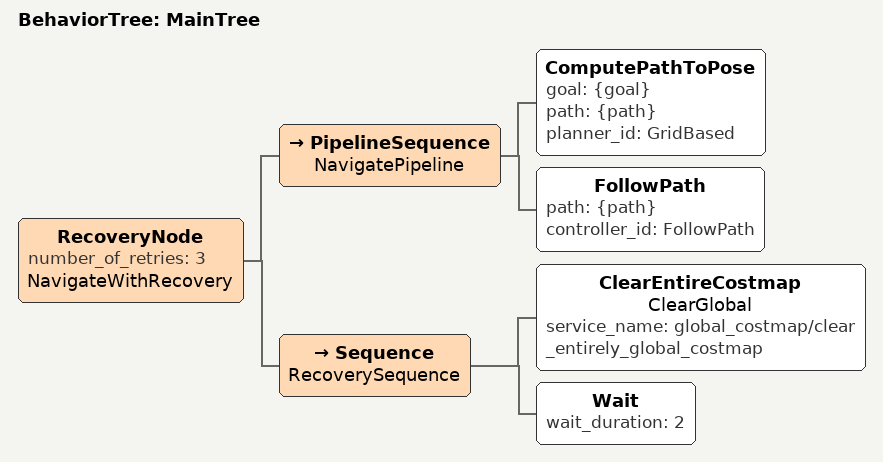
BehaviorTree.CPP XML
<?xml version="1.0"?>
<root main_tree_to_execute="MainTree">
  <BehaviorTree ID="MainTree">
    <!--
      RecoveryNode: 尝试导航，失败时执行恢复序列
      number_of_retries="3": 最多重试3次
    -->
    <RecoveryNode number_of_retries="3" name="NavigateWithRecovery">

      <!-- 主导航序列：规划路径 → 跟随路径 -->
      <PipelineSequence name="NavigatePipeline">
        <ComputePathToPose
          goal="{goal}"
          path="{path}"
          planner_id="GridBased"/>
        <FollowPath
          path="{path}"
          controller_id="FollowPath"/>
      </PipelineSequence>

      <!-- 恢复序列：清全局代价地图 → 等待2s -->
      <Sequence name="RecoverySequence">
        <ClearEntireCostmap
          name="ClearGlobal"
          service_name="global_costmap/clear_entirely_global_costmap"/>
        <Wait wait_duration="2"/>
      </Sequence>

    </RecoveryNode>
  </BehaviorTree>
</root>
